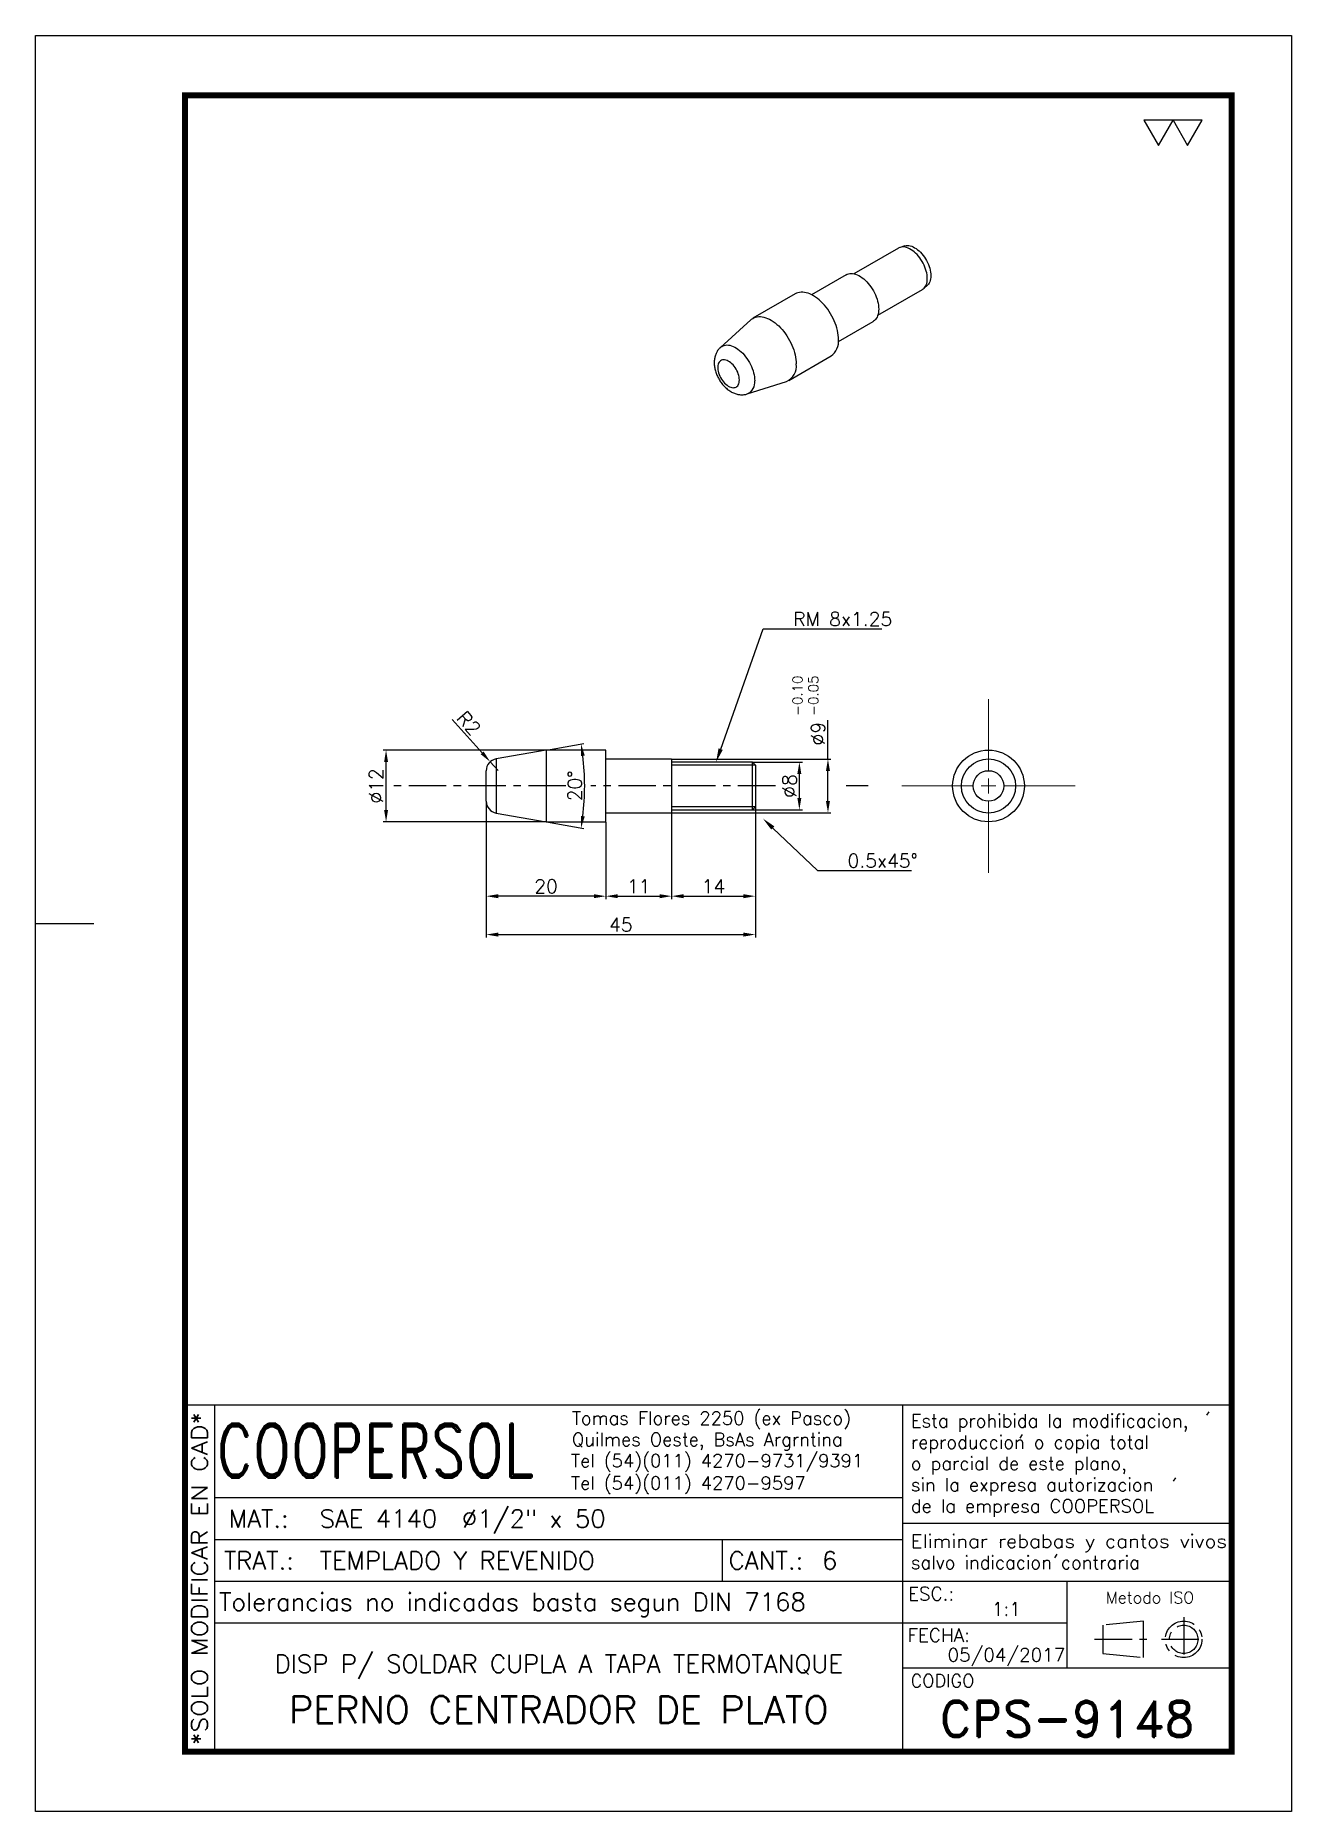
# Model space of a CAD drawing. Extents: x 0 to 210, y 0 to 297.
import ezdxf
from ezdxf import colors
from ezdxf.entities.mleader import LeaderData, LeaderLine
from ezdxf.enums import TextEntityAlignment as Align
from ezdxf.math import Vec2, Vec3

# ---------------------------------------------------------------- set-up
doc = ezdxf.new("R2010")
doc.units = 0
doc.header["$LTSCALE"] = 5
doc.header["$MEASUREMENT"] = 0
doc.linetypes.add('CENTER', pattern=[2, 1.25, -0.25, 0.25, -0.25])
doc.layers.get('0').update_dxf_attribs({"linetype": 'CONTINUOUS'})
doc.layers.get('DEFPOINTS').update_dxf_attribs({"linetype": 'CONTINUOUS'})
for name, color, linetype in [('0-CO', 3, 'CONTINUOUS'), ('1', 1, 'CENTER'), ('CL', 1, 'CENTER'), ('CO', 3, 'CONTINUOUS'), ('FI', 1, 'CONTINUOUS')]:
    doc.layers.add(name, color=color, linetype=linetype)
doc.styles.add('ROMAND', font='ROMAND')
doc.styles.add('ROMANS', font='ROMANS.SHX')
doc.dimstyles.new('1', dxfattribs={"dimtxt": 2.3, "dimasz": 2, "dimexe": 0.5, "dimexo": 0.0625, "dimgap": 0.5, "dimtad": 1, "dimdec": 4, "dimdsep": 46, "dimtxsty": 'ROMANS', "dimcen": -2, "dimclrt": 7, "dimadec": 0, "dimazin": 0, "dimtfac": 0.869565, "dimtdec": 4, "dimtmove": 0, "dimatfit": 3, "dimfxl": 1, "dimtolj": 1, "dimarcsym": 0})

# ---------------------------------------------------------------- blocks, each defined once
blk = doc.blocks.new('SW_CENTERMARKSYMBOL_0')
at = {"color": 0, "linetype": 'Continuous', "lineweight": 0}
for p, q in [((0, 5), (0, 29)), ((-5, 0), (-29, 0)), ((0, 0), (-2.5, 0)), ((0, 0), (0, 2.5)), ((0, 0), (0, -2.5)), ((0, 0), (2.5, 0)), ((5, 0), (29, 0)), ((0, -5), (0, -29))]:
    blk.add_line(p, q, dxfattribs=at)
blk = doc.blocks.new('A4G')
blk.add_line((0, 148.5), (9.75, 148.5))
blk.add_lwpolyline([(0, 297), (210, 297), (210, 0), (0, 0)], close=True)
at = {"const_width": 1}
blk.add_lwpolyline([(25, 287), (200, 287), (200, 10), (25, 10)], close=True, dxfattribs=at)
blk = doc.blocks.new('COOPERSOLROT-02')
for p, q in [((0, 58), (175, 58)), ((0, 0), (0, 58)), ((5, 0), (5, 58)), ((120, 0), (120, 58)), ((175, 0), (175, 58)), ((5, 42.5), (120, 42.5)), ((120, 38.19), (175, 38.19)), ((5, 35.5), (120, 35.5)), ((89.89, 28.5), (89.89, 35.5)), ((5, 28.5), (175, 28.5)), ((147.5, 14), (147.5, 28.5)), ((147.5, 21.5), (5, 21.5)), ((120, 14), (175, 14)), ((0, 0), (175, 0))]:
    blk.add_line(p, q)
at = {"color": 1, "linetype": 'CENTER'}
blk.add_line((166.98, 22.51), (166.98, 15.06), dxfattribs=at)
for points in [[(152.09, 18.79), (161.93, 18.79)], [(163.26, 18.79), (170.71, 18.79)]]:
    blk.add_lwpolyline(points, dxfattribs=at)
at = {"layer": '1'}
for points in [[(170.85, 56.26), (171.21, 56.85)], [(139.66, 52.43), (140.02, 53.02)], [(165.28, 45.22), (165.64, 45.81)], [(145.46, 32.42), (145.82, 33.01)]]:
    blk.add_lwpolyline(points, dxfattribs=at)
blk.add_lwpolyline([(160.25, 18.79), (160.25, 21.83), (153.47, 21.16), (153.47, 16.41), (160.25, 15.74)], close=True, dxfattribs=at)
for radius in [3.05, 2.37]:
    blk.add_circle((166.98, 18.79), radius, dxfattribs=at)
at = {"style": 'ROMANS', "width": 0.996387}
blk.add_text('*SOLO MODIFICAR EN CAD*', height=2.7, rotation=90, dxfattribs=at).set_placement((3.77, 1.09), (3.77, 56.81), align=Align.FIT)
at = {"style": 'ROMAND', "width": 0.75}
blk.add_text('COOPERSOL', height=9, dxfattribs=at).set_placement((5.26, 45.85))
at = {"style": 'ROMANS'}
for s, p in [('MAT.:', (7.32, 37.47)), ('TRAT.:', (6.5, 30.47)), ('CANT.:', (90.89, 30.47)), ('Tolerancias no indicadas basta segun DIN 7168', (5.7, 23.56))]:
    blk.add_text(s, height=3, dxfattribs=at).set_placement(p)
for tag, height, style, p in [('CONJUNTO', 2.3, 'ROMANS', (62.5, 17.5)), ('SUBCONJUNTO', 3, 'ROMANS', (62.5, 11.5)), ('DENOMINACION', 4.5, 'ROMANS', (62.5, 4.75)), ('COD-PLA', 6, 'ROMAND', (147.5, 5.5))]:
    blk.add_attdef(tag, text='', height=height, dxfattribs=dict(style=style)).set_placement(p, align=Align.MIDDLE)
at = {"layer": '1', "style": 'ROMANS'}
for s, height, p in [('Tomas Flores 2250 (ex Pasco)', 2.2, (64.69, 54.68)), ('Esta prohibida la modificacion,', 2.2, (121.36, 54.23)), ('Quilmes Oeste, BsAs Argrntina', 2.2, (64.69, 51.12)), ('reproduccion o copia total', 2.2, (121.36, 50.67)), ('Tel (54)(011) 4270-9731/9391', 2.2, (64.55, 47.56)), ('o parcial de este plano,', 2.2, (121.36, 47.11)), ('Tel (54)(011) 4270-9597', 2.2, (64.55, 43.83)), ('sin la expresa autorizacion ', 2.2, (121.36, 43.55)), ('de la empresa COOPERSOL', 2.2, (121.36, 39.99)), ('salvo indicacion contraria', 2.2, (121.36, 30.54)), ('ESC.:', 2.25, (120.89, 25.29)), ('FECHA:', 2.25, (120.81, 18.36)), ('CODIGO', 2.16, (121.33, 10.78))]:
    blk.add_text(s, height=height, dxfattribs=at).set_placement(p)
at = {"layer": '1', "style": 'ROMANS', "width": 0.96139}
blk.add_text('Eliminar rebabas y cantos vivos', height=2.2, dxfattribs=at).set_placement((121.34, 34.1), (174.21, 34.1), align=Align.FIT)
at = {"layer": '1', "style": 'ROMANS'}
blk.add_text('Metodo ISO', height=1.948, dxfattribs=at).set_placement((161.34, 25.77), align=Align.MIDDLE)
for tag, p in [('MAT', (22.51, 37.47)), ('TRAT', (22.51, 30.47)), ('CANT', (106.49, 30.47))]:
    blk.add_attdef(tag, p, '', height=3, dxfattribs=at)
for tag, p in [('ESC', (137.33, 22.73)), ('FECHA', (137.33, 15.06))]:
    blk.add_attdef(tag, text='', height=2.25, dxfattribs=at).set_placement(p, align=Align.CENTER)
blk = doc.blocks.new('*D13')
at = {"layer": 'CO', "color": 0, "lineweight": -2}
for p, q in [((75.36, 168.88), (75.36, 146.15)), ((120.36, 167.94), (120.36, 146.15)), ((77.36, 146.65), (118.36, 146.65))]:
    blk.add_line(p, q, dxfattribs=at)
at = {"layer": 'CO', "color": 0}
for points in [[(77.36, 146.98), (77.36, 146.31), (75.36, 146.65)], [(118.36, 146.98), (118.36, 146.31), (120.36, 146.65)]]:
    blk.add_solid(points, dxfattribs=at)
at = {"layer": 'DEFPOINTS', "color": 0}
for p in [(75.36, 168.94), (120.36, 168), (120.36, 146.65)]:
    blk.add_point(p, dxfattribs=at)
at = {"layer": 'CO', "color": 7, "insert": (97.86, 148.3), "char_height": 2.3, "attachment_point": 5, "style": 'ROMANS'}
blk.add_mtext('\\A1;45', dxfattribs=at)
blk = doc.blocks.new('*D14')
at = {"layer": 'CO', "color": 0, "lineweight": -2}
for p, q in [((75.36, 168.82), (75.36, 152.57)), ((95.36, 165.44), (95.36, 152.57)), ((93.36, 153.07), (77.36, 153.07))]:
    blk.add_line(p, q, dxfattribs=at)
at = {"layer": 'CO', "color": 0}
for points in [[(77.36, 153.4), (77.36, 152.73), (75.36, 153.07)], [(93.36, 153.4), (93.36, 152.73), (95.36, 153.07)]]:
    blk.add_solid(points, dxfattribs=at)
at = {"layer": 'DEFPOINTS', "color": 0}
for p in [(75.36, 168.88), (95.36, 165.5), (75.36, 153.07)]:
    blk.add_point(p, dxfattribs=at)
at = {"layer": 'CO', "color": 7, "insert": (85.36, 154.72), "char_height": 2.3, "attachment_point": 5, "style": 'ROMANS'}
blk.add_mtext('\\A1;20', dxfattribs=at)
blk = doc.blocks.new('*D15')
at = {"layer": 'CO', "color": 0, "lineweight": -2}
for p, q in [((106.36, 166.94), (106.36, 152.57)), ((95.36, 165.44), (95.36, 152.57)), ((97.36, 153.07), (104.36, 153.07))]:
    blk.add_line(p, q, dxfattribs=at)
at = {"layer": 'CO', "color": 0}
for points in [[(97.36, 153.4), (97.36, 152.73), (95.36, 153.07)], [(104.36, 153.4), (104.36, 152.73), (106.36, 153.07)]]:
    blk.add_solid(points, dxfattribs=at)
at = {"layer": 'DEFPOINTS', "color": 0}
for p in [(106.36, 167), (95.36, 165.5), (106.36, 153.07)]:
    blk.add_point(p, dxfattribs=at)
at = {"layer": 'CO', "color": 7, "insert": (100.86, 154.72), "char_height": 2.3, "attachment_point": 5, "style": 'ROMANS'}
blk.add_mtext('\\A1;11', dxfattribs=at)
blk = doc.blocks.new('*D16')
at = {"layer": 'CO', "color": 0, "lineweight": -2}
for p, q in [((106.36, 166.94), (106.36, 152.57)), ((120.36, 167.94), (120.36, 152.57)), ((108.36, 153.07), (118.36, 153.07))]:
    blk.add_line(p, q, dxfattribs=at)
at = {"layer": 'CO', "color": 0}
for points in [[(108.36, 153.4), (108.36, 152.73), (106.36, 153.07)], [(118.36, 153.4), (118.36, 152.73), (120.36, 153.07)]]:
    blk.add_solid(points, dxfattribs=at)
at = {"layer": 'DEFPOINTS', "color": 0}
for p in [(106.36, 167), (120.36, 168), (120.36, 153.07)]:
    blk.add_point(p, dxfattribs=at)
at = {"layer": 'CO', "color": 7, "insert": (113.36, 154.72), "char_height": 2.3, "attachment_point": 5, "style": 'ROMANS'}
blk.add_mtext('\\A1;14', dxfattribs=at)
blk = doc.blocks.new('*D17')
at = {"layer": 'CO', "color": 0, "lineweight": -2}
for p, q in [((132.5, 176), (132.5, 182.5)), ((106.42, 176), (133, 176)), ((132.5, 169), (132.5, 174)), ((106.42, 167), (133, 167))]:
    blk.add_line(p, q, dxfattribs=at)
at = {"layer": 'CO', "color": 0}
for points in [[(132.16, 174), (132.83, 174), (132.5, 176)], [(132.16, 169), (132.83, 169), (132.5, 167)]]:
    blk.add_solid(points, dxfattribs=at)
at = {"layer": 'DEFPOINTS', "color": 0}
for p in [(106.36, 176), (132.5, 176), (106.36, 167)]:
    blk.add_point(p, dxfattribs=at)
at = {"layer": 'CO', "color": 7, "insert": (130.85, 180.25), "char_height": 2.3, "attachment_point": 5, "rotation": 90, "style": 'ROMANS'}
blk.add_mtext('\\A1;%%C9', dxfattribs=at)
blk = doc.blocks.new('*D18')
at = {"layer": 'CO', "color": 0, "lineweight": -2}
for p, q in [((119.92, 175.5), (128.22, 175.5)), ((127.72, 169.5), (127.72, 173.5)), ((119.92, 167.5), (128.22, 167.5))]:
    blk.add_line(p, q, dxfattribs=at)
at = {"layer": 'CO', "color": 0}
for points in [[(127.38, 173.5), (128.05, 173.5), (127.72, 175.5)], [(127.38, 169.5), (128.05, 169.5), (127.72, 167.5)]]:
    blk.add_solid(points, dxfattribs=at)
at = {"layer": 'DEFPOINTS', "color": 0}
for p in [(119.86, 175.5), (127.72, 175.5), (119.86, 167.5)]:
    blk.add_point(p, dxfattribs=at)
at = {"layer": 'CO', "color": 7, "insert": (126.07, 171.5), "char_height": 2.3, "attachment_point": 5, "rotation": 90, "style": 'ROMANS'}
blk.add_mtext('\\A1;%%C8', dxfattribs=at)
blk = doc.blocks.new('*D19')
at = {"layer": 'CO', "color": 0, "lineweight": -2}
for p, q in [((85.3, 177.5), (58.11, 177.5)), ((58.61, 167.5), (58.61, 175.5)), ((85.3, 165.5), (58.11, 165.5))]:
    blk.add_line(p, q, dxfattribs=at)
at = {"layer": 'CO', "color": 0}
for points in [[(58.28, 175.5), (58.95, 175.5), (58.61, 177.5)], [(58.28, 167.5), (58.95, 167.5), (58.61, 165.5)]]:
    blk.add_solid(points, dxfattribs=at)
at = {"layer": 'DEFPOINTS', "color": 0}
for p in [(58.61, 177.5), (85.36, 177.5), (85.36, 165.5)]:
    blk.add_point(p, dxfattribs=at)
at = {"layer": 'CO', "color": 7, "insert": (56.96, 171.5), "char_height": 2.3, "attachment_point": 5, "rotation": 90, "style": 'ROMANS'}
blk.add_mtext('\\A1;%%C12', dxfattribs=at)
blk = doc.blocks.new('*D20')
at = {"layer": 'CO', "color": 0, "lineweight": -2}
for p, q in [((85.42, 177.51), (91.7, 178.62)), ((85.42, 165.49), (91.7, 164.38))]:
    blk.add_line(p, q, dxfattribs=at)
blk.add_arc((51.33, 171.5), 40.49, 352.8301, 7.1699, dxfattribs=at)
at = {"layer": 'CO', "color": 0}
for points in [[(91.18, 176.5), (91.84, 176.6), (91.21, 178.53)], [(91.84, 166.4), (91.18, 166.49), (91.21, 164.47)]]:
    blk.add_solid(points, dxfattribs=at)
at = {"layer": 'DEFPOINTS', "color": 0}
for p in [(77.01, 176.03), (85.36, 177.5), (77.01, 166.97), (91.76, 169.14), (85.36, 165.5)]:
    blk.add_point(p, dxfattribs=at)
at = {"layer": 'CO', "color": 7, "insert": (90.17, 171.5), "char_height": 2.3, "attachment_point": 5, "rotation": 90, "style": 'ROMANS'}
blk.add_mtext('\\A1;20°', dxfattribs=at)
blk = doc.blocks.new('*D21')
at = {"layer": 'CO', "color": 0, "lineweight": -2}
for p, q in [((69.65, 182.64), (74.68, 177.03)), ((77.36, 174.06), (76.02, 175.54))]:
    blk.add_line(p, q, dxfattribs=at)
at = {"layer": 'CO', "color": 0}
blk.add_solid([(74.93, 177.26), (74.44, 176.81), (76.02, 175.54)], dxfattribs=at)
at = {"layer": 'DEFPOINTS', "color": 0}
for p in [(76.02, 175.54), (77.36, 174.06)]:
    blk.add_point(p, dxfattribs=at)
at = {"layer": 'CO', "color": 7, "insert": (72.45, 181.98), "char_height": 2.3, "attachment_point": 5, "rotation": 311.9489, "style": 'ROMANS'}
blk.add_mtext('\\A1;R2', dxfattribs=at)
blk = doc.blocks.new('TOL')
at = {"layer": '0-CO', "style": 'ROMANS'}
for tag, p in [('TOLSUP', (2.34, 3.94)), ('TOLINF', (2.34, 1.29))]:
    blk.add_attdef(tag, p, '', height=1.64, dxfattribs=at)

msp = doc.modelspace()

# ---------------------------------------------------------------- linework, layer by layer
for p, q in [((85.35797, 177.49896), (77.01068, 176.0271)), ((95.35797, 177.49896), (85.35797, 177.49896)), ((85.35797, 177.49896), (85.35797, 171.49896)), ((95.35797, 171.49896), (95.35797, 177.49896)), ((106.35797, 175.99896), (95.35797, 175.99896)), ((106.35797, 175.99896), (106.35797, 166.99896)), ((119.85797, 175.49896), (106.35797, 175.49896)), ((119.85797, 175.49896), (120.35797, 174.99896)), ((75.35797, 171.49896), (75.35797, 174.05749)), ((120.35797, 174.99896), (120.35797, 167.99896)), ((75.35797, 168.94042), (75.35797, 171.49896)), ((85.35797, 171.49896), (85.35797, 165.49896)), ((95.35797, 165.49896), (95.35797, 171.49896)), ((77.01068, 166.97081), (85.35797, 165.49896)), ((95.35797, 166.99896), (106.35797, 166.99896)), ((106.35797, 167.49896), (119.85797, 167.49896)), ((120.35797, 167.99896), (119.85797, 167.49896)), ((85.35797, 165.49896), (95.35797, 165.49896))]:
    msp.add_line(p, q)
for radius in [6, 4.52815, 2.55853]:
    msp.add_circle((159.34146, 171.49896), radius)
for centre, start, end in [((77.35797, 174.05749), 100, 180), ((77.35797, 168.94042), 180, 260)]:
    msp.add_arc(centre, 2, start, end)
at = {"layer": 'CL'}
for p, q in [((88.65187, 171.49896), (59.76603, 171.49896)), ((123.70324, 171.49896), (92.84713, 171.49896)), ((139.23852, 171.49896), (135.54891, 171.49896))]:
    msp.add_line(p, q, dxfattribs=at)
at = {"layer": 'CO'}
for points in [[(187.74912, 278.60654), (190.19327, 282.83994), (185.30497, 282.83994)], [(192.63743, 278.60654), (195.08158, 282.83994), (190.19327, 282.83994)]]:
    msp.add_lwpolyline(points, close=True, dxfattribs=at)
at = {"layer": 'FI'}
for p, q in [((144.28574, 261.45525), (136.83132, 257.1519)), ((145.33434, 261.82253), (144.55075, 261.57219)), ((135.55048, 256.98982), (129.75678, 253.64519)), ((127.02237, 253.79865), (119.9513, 249.71661)), ((140.831, 250.22351), (148.28542, 254.52685)), ((148.51921, 254.69787), (149.12786, 255.25124)), ((119.6006, 249.46009), (114.52007, 244.84092)), ((134.25642, 245.85075), (140.05012, 249.19538)), ((125.95081, 239.32402), (133.02188, 243.40606)), ((119.01251, 237.05894), (125.55329, 239.14861)), ((77.01068, 176.0271), (77.01068, 171.49896)), ((119.85797, 167.49896), (119.85797, 175.49896)), ((120.35797, 174.99896), (106.35797, 174.99896)), ((77.01068, 171.49896), (77.01068, 166.97081)), ((120.35797, 167.99896), (106.35797, 167.99896))]:
    msp.add_line(p, q, dxfattribs=at)
at = {"layer": 'FI', "flags": 128}
for points in [[(148.28542, 254.52685), (148.41559, 254.61249), (148.57382, 254.75027), (148.71364, 254.91415), (148.8339, 255.1028), (148.93365, 255.3147), (149.01208, 255.54816), (149.06855, 255.80128), (149.10262, 256.07203), (149.11401, 256.35823), (149.10262, 256.65758), (149.06855, 256.96767), (149.01208, 257.286), (148.93365, 257.61), (148.8339, 257.93707), (148.71364, 258.26457), (148.57382, 258.58988), (148.41559, 258.91036), (148.2402, 259.22344), (148.04907, 259.5266), (147.84375, 259.81739), (147.62588, 260.09348), (147.39722, 260.35264), (147.15961, 260.59279), (146.91496, 260.81199), (146.66525, 261.00848), (146.41248, 261.18067), (146.15868, 261.32718), (145.90591, 261.44683), (145.6562, 261.53866), (145.41155, 261.60192), (145.17394, 261.63612), (144.94528, 261.64096), (144.72741, 261.61642), (144.52208, 261.56268), (144.33096, 261.48019), (144.28574, 261.45525)], [(145.33434, 261.82253), (145.36332, 261.83143), (145.56935, 261.87547), (145.78752, 261.88985), (146.01598, 261.87445), (146.25277, 261.8294), (146.49587, 261.75508), (146.74322, 261.65214), (146.99269, 261.52144), (147.24216, 261.3641), (147.4895, 261.18148), (147.7326, 260.97511), (147.96939, 260.74677), (148.19785, 260.49839), (148.41602, 260.23211), (148.62206, 259.9502), (148.81419, 259.65505), (148.99078, 259.34918), (149.15032, 259.03522), (149.29146, 258.71582), (149.41298, 258.39373), (149.51385, 258.07168), (149.59322, 257.75243), (149.65039, 257.43869), (149.6849, 257.13315), (149.69643, 256.83842), (149.6849, 256.557), (149.65039, 256.29129), (149.59322, 256.04357), (149.51385, 255.81595), (149.41298, 255.61037), (149.29146, 255.42858), (149.15032, 255.27214), (149.12786, 255.25124)], [(135.55048, 256.98982), (135.69804, 257.0645), (135.90819, 257.13913), (136.13196, 257.1846), (136.36776, 257.20059), (136.61388, 257.18698), (136.86854, 257.14386), (137.12992, 257.07156), (137.39613, 256.9706), (137.66525, 256.84169), (137.93534, 256.68576), (138.20447, 256.50395), (138.47068, 256.29756), (138.73205, 256.06808), (138.98672, 255.81716), (139.23284, 255.54661), (139.46863, 255.25838), (139.69241, 254.95454), (139.90255, 254.63729), (140.09755, 254.30891), (140.27599, 253.97177), (140.4366, 253.62829), (140.57821, 253.28095), (140.69981, 252.93225), (140.80052, 252.58471), (140.87961, 252.24083), (140.93651, 251.90309), (140.97082, 251.57391), (140.98228, 251.25568), (140.97082, 250.95069), (140.93651, 250.66112), (140.87961, 250.38908), (140.80052, 250.13651), (140.69981, 249.90525), (140.57821, 249.69694), (140.4366, 249.51311), (140.27599, 249.35506), (140.09755, 249.22394), (140.05012, 249.19538)], [(134.26476, 246.15313), (134.25318, 246.52164), (134.21848, 246.90152), (134.16087, 247.29068), (134.08065, 247.68701), (133.97827, 248.08833), (133.85428, 248.49247), (133.70936, 248.8972), (133.5443, 249.30033), (133.36, 249.69964), (133.15747, 250.09296), (132.93782, 250.47814), (132.70225, 250.85307), (132.45203, 251.21571), (132.18855, 251.56408), (131.91323, 251.89627), (131.62759, 252.21047), (131.33317, 252.50496), (131.0316, 252.77814), (130.72451, 253.02852), (130.41358, 253.25472), (130.10052, 253.45551), (129.78703, 253.62979), (129.47483, 253.77662), (129.16561, 253.89518), (128.86107, 253.98484), (128.56287, 254.0451), (128.27264, 254.07563), (127.99197, 254.07627), (127.72239, 254.04702), (127.46536, 253.98803), (127.2223, 253.89962), (127.02237, 253.79865)], [(119.6006, 249.46009), (119.71223, 249.55461), (119.92346, 249.70024), (120.15123, 249.81758), (120.39429, 249.90599), (120.65132, 249.96498), (120.9209, 249.99423), (121.20158, 249.99359), (121.4918, 249.96306), (121.79, 249.9028), (122.09454, 249.81314), (122.40376, 249.69457), (122.71596, 249.54775), (123.02945, 249.37347), (123.34252, 249.17268), (123.65344, 248.94648), (123.96053, 248.6961), (124.2621, 248.42292), (124.55652, 248.12843), (124.84216, 247.81423), (125.11748, 247.48204), (125.38096, 247.13367), (125.63118, 246.77103), (125.86675, 246.3961), (126.0864, 246.01092), (126.28893, 245.6176), (126.47323, 245.21829), (126.63829, 244.81516), (126.78321, 244.41043), (126.9072, 244.00629), (127.00958, 243.60497), (127.0898, 243.20864), (127.14742, 242.81948), (127.18211, 242.4396), (127.1937, 242.07109)], [(114.52007, 244.84092), (114.55745, 244.87383), (114.73701, 245.00577), (114.93322, 245.10966), (115.14468, 245.18475), (115.36986, 245.23051), (115.60713, 245.2466), (115.85478, 245.2329), (116.11104, 245.18952), (116.37406, 245.11677), (116.64193, 245.01517), (116.91273, 244.88545), (117.18452, 244.72855), (117.45532, 244.5456), (117.7232, 244.33792), (117.98621, 244.10701), (118.24247, 243.85452), (118.49013, 243.58227), (118.7274, 243.29224), (118.95257, 242.9865), (119.16403, 242.66727), (119.36024, 242.33683), (119.53981, 241.99758), (119.70142, 241.65195), (119.84391, 241.30244), (119.96627, 240.95156), (120.06761, 240.60185), (120.14719, 240.25582), (120.20445, 239.91596), (120.23897, 239.58473), (120.25051, 239.26451)], [(117.68914, 239.39387), (117.67735, 239.63883), (117.64213, 239.8942), (117.58393, 240.15667), (117.50352, 240.42281), (117.40195, 240.68915), (117.28053, 240.95222), (117.14086, 241.20858), (116.98474, 241.45491), (116.81423, 241.68799), (116.63154, 241.90477), (116.43905, 242.10243), (116.23927, 242.2784), (116.03481, 242.43038), (115.82833, 242.55639), (115.62252, 242.65479), (115.42007, 242.72429), (115.22361, 242.76399), (115.03571, 242.77337), (114.85882, 242.75231), (114.69524, 242.70108), (114.54711, 242.62036), (114.41635, 242.51118), (114.30467, 242.37499), (114.21353, 242.21354), (114.14412, 242.02895), (114.09733, 241.82363), (114.07378, 241.60024), (114.07378, 241.36171), (114.09733, 241.11114), (114.14412, 240.85179), (114.21353, 240.58706), (114.30467, 240.32038), (114.41635, 240.05525), (114.54711, 239.7951), (114.69524, 239.54334), (114.85882, 239.30325), (115.03571, 239.07796), (115.22361, 238.87039), (115.42007, 238.68327), (115.62252, 238.51903), (115.82833, 238.37981), (116.03481, 238.26742), (116.23927, 238.18333), (116.43905, 238.12864), (116.63154, 238.10406), (116.81423, 238.10991), (116.98474, 238.14612), (117.14086, 238.2122), (117.28053, 238.30731), (117.40195, 238.43019), (117.50352, 238.57926), (117.58393, 238.75256), (117.64213, 238.94783), (117.67735, 239.16254), (117.68914, 239.39387)]]:
    msp.add_lwpolyline(points, dxfattribs=at)
at = {"layer": 'FI'}
for centre, radius, start, end in [((131.2221, 245.87506), 3.05535, 306.0903343, 5.2218461), ((124.45063, 241.68916), 2.76952, 293.4619782, 7.9266073), ((118.19469, 238.96822), 2.07706, 293.1874713, 8.2011143)]:
    msp.add_arc(centre, radius, start, end, dxfattribs=at)
msp.add_open_spline([(114.515, 244.83591), (114.44808, 244.77142), (114.31271, 244.64095), (114.13428, 244.42057), (113.97419, 244.18306), (113.83597, 243.92908), (113.71952, 243.66001), (113.62542, 243.37631), (113.5542, 243.07857), (113.50655, 242.76741), (113.48322, 242.44393), (113.48488, 242.1099), (113.51185, 241.76787), (113.56394, 241.42107), (113.64039, 241.07294), (113.74002, 240.72662), (113.86155, 240.3846), (114.00375, 240.04882), (114.16556, 239.72088), (114.34605, 239.40221), (114.54445, 239.09424), (114.76009, 238.7984), (114.99244, 238.51618), (115.24115, 238.24914), (115.5059, 237.99906), (115.78625, 237.76808), (116.0814, 237.55879), (116.38962, 237.37435), (116.69733, 237.22331), (116.99953, 237.10517), (117.29195, 237.01787), (117.58338, 236.95727), (117.87245, 236.92321), (118.16807, 236.91478), (118.46783, 236.93597), (118.75199, 236.98241), (118.92793, 237.03563), (119.00637, 237.05936)], degree=3, knots=[0, 0, 0, 0, 0.0249291346, 0.0504275754, 0.0760776222, 0.1019978931, 0.1283103017, 0.1551340424, 0.1825737807, 0.2107009612, 0.2395304154, 0.2690010103, 0.2989751508, 0.3292674469, 0.3596699001, 0.3900340772, 0.4203024988, 0.4504694578, 0.4805652974, 0.5106425846, 0.5407663719, 0.5709876101, 0.6013751842, 0.6319969375, 0.6629069463, 0.6941305231, 0.7256422612, 0.7573215573, 0.7889169604, 0.8169356852, 0.8443119076, 0.8710423309, 0.8971781843, 0.9227995458, 0.9507036767, 0.9780249365, 1, 1, 1, 1], dxfattribs=at)

# ---------------------------------------------------------------- block references
msp.add_blockref('A4G', (0, 0))
at = {"xscale": 0.5, "yscale": 0.5, "zscale": 0.5}
msp.add_blockref('SW_CENTERMARKSYMBOL_0', (159.34146, 171.49896), dxfattribs=at)
ref = msp.add_blockref('COOPERSOLROT-02', (25, 10))
ref.add_attrib('COD-PLA', 'CPS-9148', dxfattribs={"height": 6, "style": 'ROMAND'}).set_placement((172.5, 15.5), align=Align.MIDDLE)
ref.add_attrib('FECHA', '05/04/2017', dxfattribs={"layer": '1', "height": 2.25, "style": 'ROMANS'}).set_placement((162.33468, 25.061), align=Align.CENTER)
ref.add_attrib('MAT', 'SAE 4140  %%c1/2" x 50', (47.50529, 47.46815), dxfattribs={"layer": '1', "height": 3, "style": 'ROMANS'})
ref.add_attrib('TRAT', 'TEMPLADO Y REVENIDO', (47.50529, 40.46815), dxfattribs={"layer": '1', "height": 3, "style": 'ROMANS'})
ref.add_attrib('ESC', '1:1', dxfattribs={"layer": '1', "height": 2.25, "style": 'ROMANS'}).set_placement((162.33468, 32.72855), align=Align.CENTER)
ref.add_attrib('CANT', '6', (131.49059, 40.46815), dxfattribs={"layer": '1', "height": 3, "style": 'ROMANS'})
ref.add_attrib('DENOMINACION', 'PERNO CENTRADOR DE PLATO', dxfattribs={"height": 4.5, "style": 'ROMANS'}).set_placement((87.5, 17.03781), align=Align.MIDDLE)
ref.add_attrib('SUBCONJUNTO', 'DISP P/ SOLDAR CUPLA A TAPA TERMOTANQUE', dxfattribs={"height": 3, "style": 'ROMANS'}).set_placement((87.5, 24.47785), align=Align.MIDDLE)
at = {"layer": 'CO', "rotation": 90}
msp.add_blockref('TOL', (132.17579, 180.87531), dxfattribs=at).add_auto_attribs({'TOLINF': '-0.05', 'TOLSUP': '-0.10'})

# ---------------------------------------------------------------- dimensions: what is measured, and where the dimension line sits
at = {"layer": 'CO'}
dim = msp.add_radius_dim(center=(77.35797, 174.05749), mpoint=(76.02104, 175.54497), dimstyle='1', dxfattribs=at)
dim.commit()
dim.dimension.update_dxf_attribs({"geometry": '*D21', "text_midpoint": (71.2256, 180.8804), "dimtype": 164})
dim = msp.add_linear_dim(base=(132.49608, 175.99896), p1=(106.35797, 166.99896), p2=(106.35797, 175.99896), angle=90, text='%%C<>', dimstyle='1', dxfattribs=at)
dim.commit()
dim.dimension.update_dxf_attribs({"geometry": '*D17', "text_midpoint": (132.49608, 180.25134), "dimtype": 160})
dim = msp.add_angular_dim_2l(base=(91.75571, 169.14444), line1=((77.01068, 166.97081), (85.35797, 165.49896)), line2=((85.35797, 177.49896), (77.01068, 176.0271)), dimstyle='1', dxfattribs=at)
dim.commit()
dim.dimension.update_dxf_attribs({"geometry": '*D20', "text_midpoint": (90.17422, 171.49896)})
for base, p1, p2, picture, middle in [((58.61302, 177.49896), (85.35797, 165.49896), (85.35797, 177.49896), '*D19', (56.96302, 171.49896)), ((127.71653, 175.49896), (119.85797, 167.49896), (119.85797, 175.49896), '*D18', (126.06653, 171.49896))]:
    dim = msp.add_linear_dim(base=base, p1=p1, p2=p2, angle=90, text='%%C<>', dimstyle='1', dxfattribs=at)
    dim.commit()
    dim.dimension.update_dxf_attribs({"geometry": picture, "text_midpoint": middle})
for base, p1, p2, picture, middle in [((120.35797, 146.64783), (75.35797, 168.94042), (120.35797, 167.99896), '*D13', (97.85797, 148.29783)), ((75.35797, 153.06596), (95.35797, 165.49896), (75.35797, 168.87792), '*D14', (85.35797, 154.71596)), ((106.35797, 153.06596), (95.35797, 165.49896), (106.35797, 166.99896), '*D15', (100.85797, 154.71596)), ((120.35797, 153.06596), (106.35797, 166.99896), (120.35797, 167.99896), '*D16', (113.35797, 154.71596))]:
    dim = msp.add_linear_dim(base=base, p1=p1, p2=p2, dimstyle='1', dxfattribs=at)
    dim.commit()
    dim.dimension.update_dxf_attribs({"geometry": picture, "text_midpoint": middle})

# ---------------------------------------------------------------- leaders
ml = msp.add_multileader_mtext('Standard', dxfattribs=at)
ml.set_content('RM 8x1.25', color=7, style='ROMANS')
ml.set_leader_properties(color=256, linetype='ByLayer', lineweight=-1)
ml.build(insert=Vec2(0, 0))
ml.multileader.update_dxf_attribs({"text_left_attachment_type": 6, "text_right_attachment_type": 5, "dogleg_length": 4, "arrow_head_size": 2.3})
ctx = ml.context
ctx.base_point, ctx.char_height, ctx.arrow_head_size, ctx.landing_gap_size, ctx.plane_origin = Vec3(125.68801, 197.79448), 2.3, 2.3, 1, Vec3(113.79105, 175.49896)
ctx.left_attachment, ctx.right_attachment = 6, 5
notes = []
notes.append((ctx, [(0, (1, 1, 0), (121.68801, 197.79448), (1, 0), 4, [(0, [(113.79105, 175.49896)], 0, [])])]))
ctx.mtext.insert, ctx.mtext.flow_direction = Vec3(126.68801, 200.55448), 5
ml = msp.add_multileader_mtext('Standard', dxfattribs=at)
ml.set_content('0.5x45%%D', color=7, style='ROMANS')
ml.set_leader_properties(color=256, linetype='ByLayer', lineweight=-1)
ml.build(insert=Vec2(0, 0))
ml.multileader.update_dxf_attribs({"text_left_attachment_type": 6, "text_right_attachment_type": 5, "dogleg_length": 4, "arrow_head_size": 2.3})
ctx = ml.context
ctx.base_point, ctx.char_height, ctx.arrow_head_size, ctx.landing_gap_size, ctx.plane_origin = Vec3(134.77524, 157.38225), 2.3, 2.3, 1, Vec3(121.61401, 166.05166)
ctx.left_attachment, ctx.right_attachment = 6, 5
notes.append((ctx, [(0, (1, 1, 0), (130.77524, 157.38225), (1, 0), 4, [(0, [(121.61401, 166.05166)], 0, [])])]))
ctx.mtext.insert, ctx.mtext.flow_direction = Vec3(135.77524, 160.14225), 5
for ctx, leaders in notes:
    for number, flags, end, landing, length, lines in leaders:
        leader = LeaderData()
        leader.index, (leader.has_last_leader_line, leader.has_dogleg_vector, leader.attachment_direction) = number, flags
        leader.last_leader_point, leader.dogleg_vector, leader.dogleg_length = Vec3(end), Vec3(landing), length
        for number, points, colour, breaks in lines:
            line = LeaderLine()
            line.index, line.vertices, line.color, line.breaks = number, Vec3.list(points), colors.encode_raw_color(colour), breaks
            leader.lines.append(line)
        ctx.leaders.append(leader)

doc.saveas('drawing.dxf')
